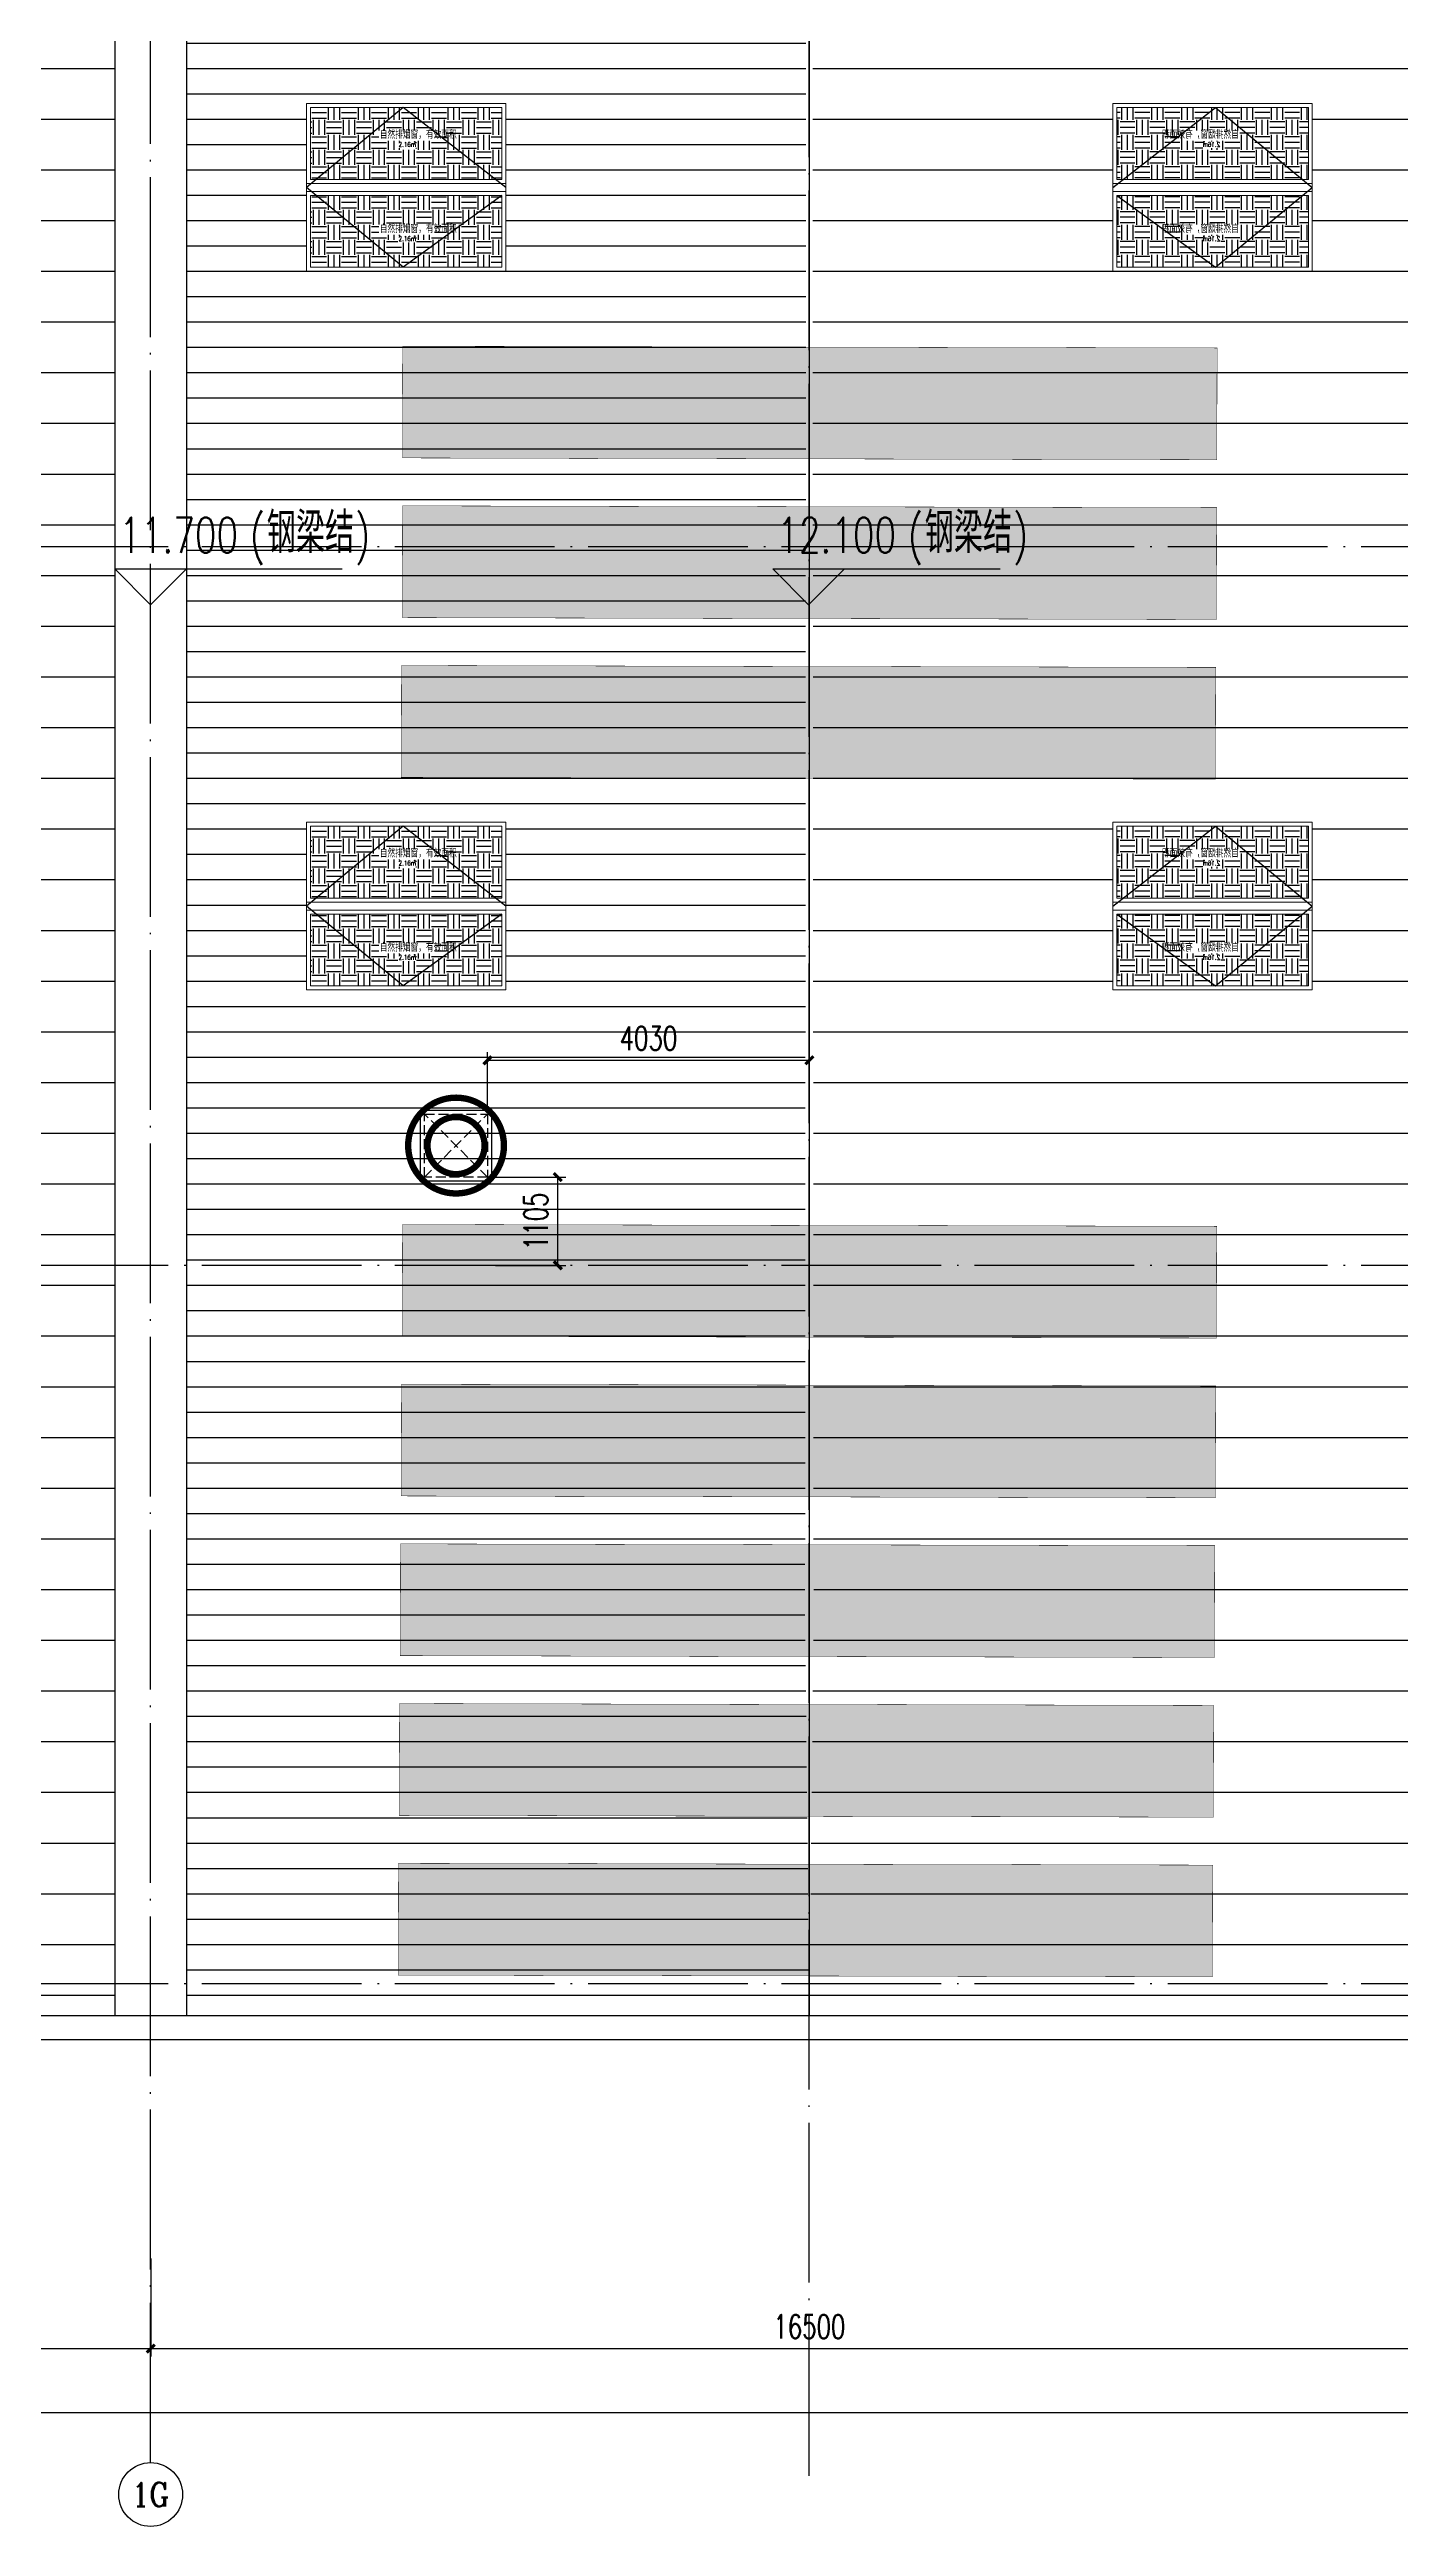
# Model space of a CAD drawing. Extents: x -555607 to 460190, y 498714 to 1664455.
# Drawn here: x 271779 to 288687, y 735026 to 766046 of the extents above; entities that cross this region are included whole.
import ezdxf
from ezdxf.enums import TextEntityAlignment as Align

# ---------------------------------------------------------------- set-up
doc = ezdxf.new("R2010")
doc.units = 0
doc.header["$LTSCALE"] = 1000
doc.header["$MEASUREMENT"] = 0
for name, pattern in [('DASH', [0.35, 0.25, -0.1]), ('DOTE', [2.42, 2, -0.2, 0.02, -0.2]), ('HIDDEN', [9.525, 6.35, -3.175])]:
    doc.linetypes.add(name, pattern=pattern)
doc.layers.get('Defpoints').update_dxf_attribs({"color": 210})
for name, color, linetype in [('99平面图例外参$0$A-HATCH-2', 251, 'Continuous'), ('A-AXIS-D', 1, 'Continuous'), ('A-AXIS-DOTE', 14, 'DOTE'), ('A-AXIS-DP', 126, 'Continuous'), ('A-AXIS-SYMB', 3, 'Continuous'), ('A-HATCH-2', 251, 'Continuous'), ('A-LIN-V', 9, 'Continuous'), ('A-SFCE', 30, 'Continuous'), ('A-WINDOW', 8, 'Continuous'), ('E-电气标注', 84, 'Continuous'), ('SPACE', 7, 'Continuous'), ('SPACE_HATCH', 8, 'Continuous'), ('参考线', 8, 'Continuous'), ('外框', 1, 'HIDDEN'), ('暖通', 7, 'Continuous')]:
    doc.layers.add(name, color=color, linetype=linetype)
doc.layers.add('成型线', color=3, linetype='Continuous', lineweight=18)
doc.styles.add('_TCH_AXIS', font='COMPLEX', dxfattribs={"bigfont": 'GBCBIG'})
doc.styles.add('_TCH_DIM', font='SIMPLEX', dxfattribs={"bigfont": 'GBCBIG'})
doc.styles.add('_TCH_DIM_T3', font='SIMPLEX', dxfattribs={"width": 0.705882, "bigfont": 'GBCBIG'})
doc.styles.add('_TCH_SPACE', font='SIMPLEX', dxfattribs={"height": 5, "bigfont": 'GBCBIG'})
doc.dimstyles.new('_TCH_ARCH&&100', dxfattribs={"dimtxt": 297.5, "dimasz": 100, "dimexe": 100, "dimexo": 100, "dimgap": 126.25, "dimtad": 1, "dimdec": 0, "dimzin": 0, "dimdsep": 46, "dimtxsty": '_TCH_DIM_T3', "dimblk": 'ARCHTICK', "dimcen": 0.09, "dimclrt": 7, "dimazin": 2, "dimtfac": 1, "dimtdec": 0, "dimtix": 1, "dimtmove": 2, "dimatfit": 3, "dimfxl": 100, "dimtolj": 1, "dimtzin": 0, "dimarcsym": 0})
pattern_1 = [(180, (0, 0), (-6e-14, -635), [])]
pattern_2 = [(0, (0, 0), (187.5, 187.5), [187.5, -187.5]), (0, (0, 70.31), (187.5, 187.5), [187.5, -187.5]), (0, (0, 140.62), (187.5, 187.5), [187.5, -187.5]), (90, (23.44, 164.06), (-187.5, 187.5), [187.5, -187.5]), (90, (93.75, 164.06), (-187.5, 187.5), [187.5, -187.5]), (90, (164.06, 164.06), (-187.5, 187.5), [187.5, -187.5])]

# ---------------------------------------------------------------- blocks, each defined once
blk = doc.blocks.new('_ArchTick')
at = {"color": 0, "linetype": 'ByBlock', "const_width": 0.4}
blk.add_lwpolyline([(-0.5, -0.5), (0.5, 0.5)], dxfattribs=at)
blk = doc.blocks.new('*D381')
at = {"layer": 'A-AXIS-D', "color": 0, "lineweight": -2, "transparency": 16777216}
for p, q in [((256546, 738380), (256546, 737153)), ((273046, 738380), (273046, 737153)), ((256546, 737253), (273046, 737253))]:
    blk.add_line(p, q, dxfattribs=at)
at = {"layer": 'Defpoints', "color": 0, "transparency": 16777216}
for p in [(256546, 738480), (273046, 738480), (273046, 737253)]:
    blk.add_point(p, dxfattribs=at)
at = {"layer": 'A-AXIS-D', "color": 0, "lineweight": -2, "transparency": 16777216, "xscale": 100, "yscale": 100, "zscale": 100, "rotation": 180}
blk.add_blockref('_ArchTick', (256546, 737253), dxfattribs=at)
at = {"layer": 'A-AXIS-D', "color": 0, "lineweight": -2, "transparency": 16777216, "xscale": 100, "yscale": 100, "zscale": 100}
blk.add_blockref('_ArchTick', (273046, 737253), dxfattribs=at)
at = {"layer": 'A-AXIS-D', "color": 7, "transparency": 16777216, "insert": (264796, 737528), "char_height": 297.5, "attachment_point": 5, "style": '_TCH_DIM_T3'}
blk.add_mtext('\\A1;16500', dxfattribs=at)
blk = doc.blocks.new('*D401')
at = {"layer": 'A-AXIS-D', "color": 0, "lineweight": -2, "transparency": 16777216}
for p, q in [((273046, 738380), (273046, 737153)), ((289546, 738380), (289546, 737153)), ((273046, 737253), (289546, 737253))]:
    blk.add_line(p, q, dxfattribs=at)
at = {"layer": 'Defpoints', "color": 0, "transparency": 16777216}
for p in [(273046, 738480), (289546, 738480), (289546, 737253)]:
    blk.add_point(p, dxfattribs=at)
at = {"layer": 'A-AXIS-D', "color": 0, "lineweight": -2, "transparency": 16777216, "xscale": 100, "yscale": 100, "zscale": 100, "rotation": 180}
blk.add_blockref('_ArchTick', (273046, 737253), dxfattribs=at)
at = {"layer": 'A-AXIS-D', "color": 0, "lineweight": -2, "transparency": 16777216, "xscale": 100, "yscale": 100, "zscale": 100}
blk.add_blockref('_ArchTick', (289546, 737253), dxfattribs=at)
at = {"layer": 'A-AXIS-D', "color": 7, "transparency": 16777216, "insert": (281296, 737528), "char_height": 297.5, "attachment_point": 5, "style": '_TCH_DIM_T3'}
blk.add_mtext('\\A1;16500', dxfattribs=at)
blk = doc.blocks.new('*D410')
at = {"layer": 'A-AXIS-D', "color": 0, "lineweight": -2, "transparency": 16777216}
for p, q in [((245446, 738280), (245446, 736353)), ((371946, 738280), (371946, 736353)), ((245446, 736453), (371946, 736453))]:
    blk.add_line(p, q, dxfattribs=at)
at = {"layer": 'Defpoints', "color": 0, "transparency": 16777216}
for p in [(245446, 738380), (371946, 738380), (371946, 736453)]:
    blk.add_point(p, dxfattribs=at)
at = {"layer": 'A-AXIS-D', "color": 0, "lineweight": -2, "transparency": 16777216, "xscale": 100, "yscale": 100, "zscale": 100, "rotation": 180}
blk.add_blockref('_ArchTick', (245446, 736453), dxfattribs=at)
at = {"layer": 'A-AXIS-D', "color": 0, "lineweight": -2, "transparency": 16777216, "xscale": 100, "yscale": 100, "zscale": 100}
blk.add_blockref('_ArchTick', (371946, 736453), dxfattribs=at)
at = {"layer": 'A-AXIS-D', "color": 7, "transparency": 16777216, "insert": (308696, 736728), "char_height": 297.5, "attachment_point": 5, "style": '_TCH_DIM_T3'}
blk.add_mtext('\\A1;126500', dxfattribs=at)
blk = doc.blocks.new('44')
blk.add_wipeout([(277446, 745270), (279946, 745270), (279946, 747370), (277446, 747370)]).dxf.layer = '参考线'
at = {"layer": 'SPACE_HATCH'}
h = blk.add_hatch(dxfattribs=at)
h.set_pattern_fill('土壤', color=250, scale=50, style=0)
h.set_pattern_definition(pattern_2)
h.paths.add_polyline_path([(277496, 746420), (279896, 746420), (279896, 747320), (277496, 747320)])
h.paths.add_polyline_path([(278352, 746904), (279057, 746904), (279057, 747034), (278352, 747034)])
h.paths.add_polyline_path([(278591, 746811), (278817, 746811), (278817, 746895), (278591, 746895)])
h = blk.add_hatch(dxfattribs=at)
h.set_pattern_fill('土壤', color=250, scale=50, style=0)
h.set_pattern_definition(pattern_2)
h.paths.add_polyline_path([(277496, 746220), (279896, 746220), (279896, 745320), (277496, 745320)])
h.paths.add_polyline_path([(278352, 745724), (279057, 745724), (279057, 745854), (278352, 745854)])
h.paths.add_polyline_path([(278591, 745631), (278817, 745631), (278817, 745715), (278591, 745715)])
at = {"layer": '外框', "color": 250}
for points in [[(279946, 746320), (278658, 747320), (277446, 746320)], [(279896, 746220), (278658, 745320), (277446, 746320)]]:
    blk.add_lwpolyline(points, dxfattribs=at)
at = {"layer": '成型线', "color": 8}
for p, q in [((279946, 745270), (279946, 747370)), ((277446, 746370), (279946, 746370)), ((277496, 746420), (279896, 746420)), ((277446, 746270), (279946, 746270)), ((277496, 746220), (279896, 746220))]:
    blk.add_line(p, q, dxfattribs=at)
for points in [[(279946, 745270), (277446, 745270), (277446, 747370), (279946, 747370)], [(277496, 746420), (277496, 747320), (279896, 747320), (279896, 746420)], [(279896, 746220), (279896, 745320), (277496, 745320), (277496, 746220)]]:
    blk.add_lwpolyline(points, dxfattribs=at)
at = {"layer": 'SPACE', "color": 250, "style": '_TCH_SPACE'}
for p in [(278365, 746930), (278365, 745750)]:
    blk.add_text('自然排烟窗，有效面积', height=96.5, dxfattribs=at).set_placement(p)
at = {"layer": 'SPACE', "color": 250, "style": '_TCH_SPACE', "width": 0.705882}
for s, height, p in [('2.16m', 59.5, (278600, 746828)), ('2', 29.8, (278792, 746863)), ('2.16m', 59.5, (278600, 745648)), ('2', 29.8, (278792, 745683))]:
    blk.add_text(s, height=height, dxfattribs=at).set_placement(p)
blk = doc.blocks.new('nr3453464')
at = {"layer": 'A-LIN-V'}
blk.add_blockref('44', (14050, 72000), dxfattribs=at)
at = {"layer": 'A-LIN-V', "xscale": -0.9999999999999998}
blk.add_blockref('44', (581542, 72000), dxfattribs=at)
blk = doc.blocks.new('242343243')
at = {"layer": 'A-WINDOW'}
for p in [(-16500, -54000), (-16500, -63000)]:
    blk.add_blockref('nr3453464', p, dxfattribs=at)
blk = doc.blocks.new('fengji')
at = {"layer": '暖通', "color": 7, "linetype": 'DASH', "ltscale": 0.5}
for p, q in [((-395, 395), (395, -395)), ((395, 395), (-395, -395))]:
    blk.add_line(p, q, dxfattribs=at)
at = {"layer": '暖通', "color": 7, "const_width": 79.8}
for points in [[(0, -600, -1), (0, 600, -1)], [(0, -600, 1), (0, 600, 1)]]:
    blk.add_lwpolyline(points, format="xyb", dxfattribs=at)
at = {"layer": '暖通', "color": 7, "ltscale": 0.5}
blk.add_lwpolyline([(-445, 445), (445, 445), (445, -445), (-445, -445)], close=True, dxfattribs=at)
at = {"layer": '暖通', "color": 7, "linetype": 'DASH', "const_width": 79.8}
for points in [[(0, -358, -1), (0, 358, -1)], [(0, -358, 1), (0, 358, 1)]]:
    blk.add_lwpolyline(points, format="xyb", dxfattribs=at)
at = {"layer": '暖通', "color": 7, "linetype": 'DASH', "ltscale": 0.5}
blk.add_lwpolyline([(-395, 395), (395, 395), (395, -395), (-395, -395)], close=True, dxfattribs=at)
blk = doc.blocks.new('*D683')
at = {"layer": 'A-AXIS-DP', "color": 0, "lineweight": -2, "transparency": 16777216}
for p, q in [((277266, 752805), (277266, 753488)), ((281296, 752805), (281296, 753488)), ((277266, 753388), (281296, 753388))]:
    blk.add_line(p, q, dxfattribs=at)
at = {"layer": 'Defpoints', "color": 0, "transparency": 16777216}
for p in [(281296, 753388), (277266, 752705), (281296, 752705)]:
    blk.add_point(p, dxfattribs=at)
at = {"layer": 'A-AXIS-DP', "color": 0, "lineweight": -2, "transparency": 16777216, "xscale": 100, "yscale": 100, "zscale": 100, "rotation": 180}
blk.add_blockref('_ArchTick', (277266, 753388), dxfattribs=at)
at = {"layer": 'A-AXIS-DP', "color": 0, "lineweight": -2, "transparency": 16777216, "xscale": 100, "yscale": 100, "zscale": 100}
blk.add_blockref('_ArchTick', (281296, 753388), dxfattribs=at)
at = {"layer": 'A-AXIS-DP', "color": 7, "transparency": 16777216, "insert": (279281, 753663), "char_height": 297.5, "attachment_point": 5, "style": '_TCH_DIM_T3'}
blk.add_mtext('\\A1;4030', dxfattribs=at)
blk = doc.blocks.new('*D684')
at = {"layer": 'A-AXIS-DP', "color": 0, "lineweight": -2, "transparency": 16777216}
for p, q in [((277366, 751925), (278245, 751925)), ((278145, 750820), (278145, 751925)), ((277366, 750820), (278245, 750820))]:
    blk.add_line(p, q, dxfattribs=at)
at = {"layer": 'Defpoints', "color": 0, "transparency": 16777216}
for p in [(277266, 751925), (278145, 751925), (277266, 750820)]:
    blk.add_point(p, dxfattribs=at)
at = {"layer": 'A-AXIS-DP', "color": 0, "lineweight": -2, "transparency": 16777216, "xscale": 100, "yscale": 100, "zscale": 100}
for p, rotation in [((278145, 751925), 90), ((278145, 750820), 270)]:
    blk.add_blockref('_ArchTick', p, dxfattribs=dict(at, rotation=rotation))
at = {"layer": 'A-AXIS-DP', "color": 7, "transparency": 16777216, "insert": (277870, 751372), "char_height": 297.5, "attachment_point": 5, "rotation": 90, "style": '_TCH_DIM_T3'}
blk.add_mtext('\\A1;1105', dxfattribs=at)
blk = doc.blocks.new('w42343eeee')
at = {"color": 250}
blk.add_wipeout([(367285, 568212), (365883, 568215), (365906, 578415), (367306, 578412)], dxfattribs=at).dxf.layer = '参考线'
at = {"layer": '99平面图例外参$0$A-HATCH-2'}
h = blk.add_hatch(dxfattribs=at)
h.set_pattern_fill('ANSI33', color=250, scale=75)
h.set_pattern_definition([(45, (1135667.22, 924695.12), (-168.3798, 168.3798), []), (45, (1135835.6, 924695.12), (-168.3798, 168.3798), [119.0625, -59.53125])])
h.paths.add_polyline_path([(366843, 550430), (365843, 550432)])
h.paths.add_polyline_path([(365906, 578415), (367306, 578412), (367283, 568212), (365883, 568215)])
at = {"layer": 'E-电气标注', "color": 250, "const_width": 5}
blk.add_lwpolyline([(365906, 578415), (365883, 568215), (367283, 568212), (367306, 578412)], close=True, dxfattribs=at)
blk = doc.blocks.new('w242343')
at = {"layer": 'A-SFCE', "color": 250, "rotation": 270.1299680659603}
for p in [(40598189936.126717, 3386153413.477157), (40598189936.522621, 3386151413.480359), (40598189928.53775, 3386149413.481903), (40598189956.913239, 3386142413.510038), (40598189948.92836, 3386140413.511582), (40598189940.943527, 3386138413.513124), (40598189932.958687, 3386136413.514666), (40598189924.973862, 3386134413.516207)]:
    blk.add_blockref('w42343eeee', p, dxfattribs=at)
for p in [(40598173436.169228, 3386153376.049073), (40598173436.565079, 3386151376.052275), (40598173428.5802, 3386149376.053816), (40598173456.955688, 3386142376.081957), (40598173448.97081, 3386140376.083501), (40598173440.985977, 3386138376.085043), (40598173433.001137, 3386136376.086585), (40598173425.016312, 3386134376.088127)]:
    blk.add_blockref('w42343eeee', p, dxfattribs=at)
blk = doc.blocks.new('2312321321')
at = {"layer": '暖通', "rotation": 180}
blk.add_blockref('fengji', (276870.8, 752320), dxfattribs=at)
at = {"layer": 'A-AXIS-DP'}
for p1, p2, distance, picture, middle in [((277265.8, 752705), (281295.8, 752705), 682.9, '*D683', (279280.8, 753662.9)), ((277265.8, 750820), (277265.8, 751925), -879.2, '*D684', (277870, 751372.5))]:
    dim = blk.add_aligned_dim(p1=p1, p2=p2, distance=distance, dimstyle='_TCH_ARCH&&100', dxfattribs=at)
    dim.commit()
    dim.dimension.update_dxf_attribs({"geometry": picture, "text_midpoint": middle})

msp = doc.modelspace()

# ---------------------------------------------------------------- block references
at = {"layer": 'A-WINDOW', "rotation": 359.8700319340397}
msp.add_blockref('w242343', (-40606042043.5, -3292924822.4), dxfattribs=at)

# ---------------------------------------------------------------- next in the draw order: hatches: boundary and pattern name
at = {"layer": 'A-HATCH-2'}
h = msp.add_hatch(dxfattribs=at)
h.set_pattern_fill('ANSI31', color=250, scale=400, angle=135)
h.set_pattern_definition(pattern_1)
h.paths.add_polyline_path([(272595.8, 832220), (269102, 832220), (265289.6, 820470.1), (264795.8, 818948.4), (264850.6, 746374.3), (264795.8, 741420), (272595.8, 741420)])
h = msp.add_hatch(dxfattribs=at)
h.set_pattern_fill('ANSI31', color=250, scale=200, angle=135)
h.set_pattern_definition([(180, (0, 0), (-3e-14, -317.5), [])])
h.paths.add_polyline_path([(273495.8, 832220), (281295.8, 832220), (281295.8, 830430), (281241, 746374.3), (281295.8, 741420), (273495.8, 741420)])
h = msp.add_hatch(dxfattribs=at)
h.set_pattern_fill('ANSI31', color=250, scale=400, angle=135)
h.set_pattern_definition(pattern_1)
h.paths.add_polyline_path([(289095.8, 832220), (281295.8, 832220), (281295.8, 830430), (281350.6, 746374.3), (281295.8, 741420), (289095.8, 741420)])

# ---------------------------------------------------------------- next in the draw order: linework, layer by layer
at = {"layer": 'A-AXIS-D'}
msp.add_circle((273045.8, 735426.1), 400, dxfattribs=at)
at = {"layer": 'A-AXIS-DOTE', "color": 250}
for p, q in [((273045.8, 735826.1), (273045.8, 841482.3)), ((281295.8, 735660), (281295.8, 841482.3)), ((355545.8, 759820), (237953.6, 759820)), ((355545.8, 750820), (237953.6, 750820)), ((355545.8, 741820), (237953.6, 741820))]:
    msp.add_line(p, q, dxfattribs=at)
at = {"layer": 'A-AXIS-SYMB', "color": 8}
for p, q in [((273045.8, 759091.6), (272595.8, 759541.6)), ((272595.8, 759541.6), (275445.8, 759541.6)), ((273045.8, 759091.6), (273495.8, 759541.6)), ((281287.4, 759091.6), (280837.4, 759541.6)), ((280837.4, 759541.6), (283687.4, 759541.6)), ((281287.4, 759091.6), (281737.4, 759541.6))]:
    msp.add_line(p, q, dxfattribs=at)
at = {"layer": 'A-LIN-V', "color": 8}
for points in [[(272595.8, 832220), (272595.8, 741420)], [(273495.8, 832220), (273495.8, 741420)]]:
    msp.add_lwpolyline(points, dxfattribs=at)
at = {"layer": 'A-SFCE', "color": 8}
msp.add_line((281295.8, 832220), (281295.8, 741420), dxfattribs=at)
for points in [[(355945.9, 741120), (245445.9, 741120), (245445.9, 757820)], [(355945.9, 741420), (245745.9, 741420), (245745.9, 757520)]]:
    msp.add_lwpolyline(points, dxfattribs=at)

# ---------------------------------------------------------------- next in the draw order: texts
at = {"layer": 'A-AXIS-D', "color": 7, "style": '_TCH_AXIS'}
msp.add_text('1G', height=300.65, dxfattribs=at).set_placement((272809.6, 735275.8), (273282, 735275.8), align=Align.FIT)
at = {"layer": 'A-AXIS-SYMB', "color": 8, "style": '_TCH_DIM', "width": 0.705882}
for s, height, p in [('11.700', 446.25, (272655, 759741.6)), ('(', 446.2, (274290, 759741.6)), (')', 446.2, (275605.9, 759741.6)), ('12.100', 446.25, (280896.6, 759741.6)), ('(', 446.2, (282531.6, 759741.6)), (')', 446.2, (283847.5, 759741.6))]:
    msp.add_text(s, height=height, dxfattribs=at).set_placement(p)
at = {"layer": 'A-AXIS-SYMB', "color": 8, "style": '_TCH_DIM'}
for p in [(274500, 759741.6), (282741.6, 759741.6)]:
    msp.add_text('钢梁结', height=506.38, dxfattribs=at).set_placement(p)

# ---------------------------------------------------------------- next in the draw order: dimensions: what is measured, and where the dimension line sits
at = {"layer": 'A-AXIS-D'}
for base, p1, p2, text, picture, middle in [((371945.8, 736453.3), (245445.8, 738380), (371945.8, 738380), '126500', '*D410', (308695.8, 736728.3)), ((273045.8, 737253.3), (256545.8, 738480), (273045.8, 738480), '16500', '*D381', (264795.8, 737528.3)), ((289545.8, 737253.3), (273045.8, 738480), (289545.8, 738480), '16500', '*D401', (281295.8, 737528.3))]:
    dim = msp.add_linear_dim(base=base, p1=p1, p2=p2, angle=0, text=text, dimstyle='_TCH_ARCH&&100', dxfattribs=at)
    dim.commit()
    dim.dimension.update_dxf_attribs({"geometry": picture, "text_midpoint": middle, "dimtype": 129})

# ---------------------------------------------------------------- next in the draw order: block references
at = {"layer": 'A-WINDOW'}
msp.add_blockref('242343243', (0, 0), dxfattribs=at)

# ---------------------------------------------------------------- next in the draw order: block references
at = {"layer": '暖通', "color": 7}
msp.add_blockref('2312321321', (0, 0), dxfattribs=at)

doc.saveas('drawing.dxf')
